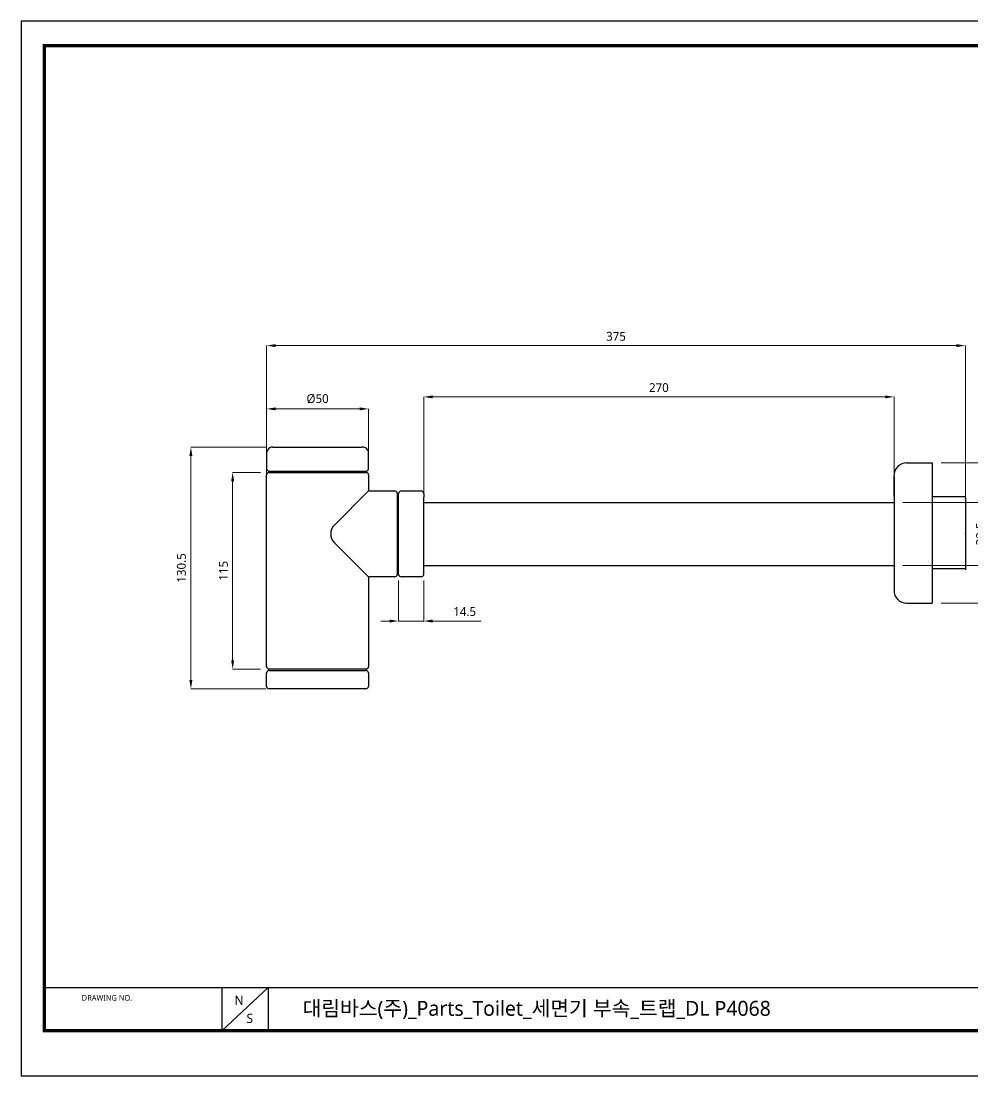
# Model space of a CAD drawing. Extents: x 0 to 651, y -547 to -70.
# Drawn here: x 0 to 430.6, y -546.9 to -69.9 of the extents above; entities that cross this region are included whole.
import ezdxf

# ---------------------------------------------------------------- set-up
doc = ezdxf.new("R2010")
doc.units = 0
doc.header["$LTSCALE"] = 10
doc.header["$MEASUREMENT"] = 0
doc.header["$PDMODE"] = 3
doc.header["$PDSIZE"] = -10
doc.layers.get('0').update_dxf_attribs({"linetype": 'CONTINUOUS'})
doc.layers.get('DEFPOINTS').update_dxf_attribs({"linetype": 'CONTINUOUS'})
doc.layers.add('PDF2_형상', color=7, linetype='CONTINUOUS')
doc.styles.add('Daelim Dimension', font='NanumGothic.ttf')
doc.dimstyles.new('DEFAULT', dxfattribs={"dimscale": 2, "dimtxt": 2, "dimasz": 2, "dimexe": 0, "dimexo": 2, "dimgap": 1, "dimtad": 1, "dimdec": 0, "dimzin": 9, "dimdsep": 46, "dimtxsty": 'Daelim Dimension', "dimcen": 0.5, "dimclrd": 5, "dimclre": 5, "dimclrt": 256, "dimadec": 1, "dimazin": 0, "dimtfac": 1, "dimtdec": 0, "dimtix": 1, "dimtmove": 0, "dimatfit": 3, "dimfxl": 0, "dimtolj": 1, "dimtzin": 1, "dimlwd": 9, "dimlwe": 9, "dimarcsym": 0})

# ---------------------------------------------------------------- blocks, each defined once
blk = doc.blocks.new('*D0')
at = {"color": 5, "linetype": 'ByBlock', "lineweight": 9, "ltscale": 0.5}
for p, q in [((416.16, -269.72), (455.57, -269.72)), ((455.57, -273.72), (455.57, -329.08)), ((416.16, -333.08), (455.57, -333.08))]:
    blk.add_line(p, q, dxfattribs=at)
at = {"color": 5, "ltscale": 0.5}
for points in [[(454.91, -273.72), (456.24, -273.72), (455.57, -269.72)], [(454.91, -329.08), (456.24, -329.08), (455.57, -333.08)]]:
    blk.add_solid(points, dxfattribs=at)
at = {"layer": 'DEFPOINTS', "color": 0, "ltscale": 0.5}
for p in [(412.16, -269.72), (412.16, -333.08), (455.57, -333.08)]:
    blk.add_point(p, dxfattribs=at)
at = {"ltscale": 0.5, "insert": (451.29, -301.4), "char_height": 4, "attachment_point": 5, "rotation": 90, "style": 'Daelim Dimension'}
blk.add_mtext('\\A1;66.5', dxfattribs=at)
blk = doc.blocks.new('*D1')
at = {"color": 5, "linetype": 'ByBlock', "lineweight": 9, "ltscale": 0.5}
for p, q in [((398.9, -287.55), (438.36, -287.55)), ((438.36, -291.55), (438.36, -312.01)), ((398.9, -316.01), (438.36, -316.01))]:
    blk.add_line(p, q, dxfattribs=at)
at = {"color": 5, "ltscale": 0.5}
for points in [[(437.7, -291.55), (439.03, -291.55), (438.36, -287.55)], [(437.7, -312.01), (439.03, -312.01), (438.36, -316.01)]]:
    blk.add_solid(points, dxfattribs=at)
at = {"layer": 'DEFPOINTS', "color": 0, "ltscale": 0.5}
for p in [(394.9, -287.55), (394.9, -316.01), (438.36, -316.01)]:
    blk.add_point(p, dxfattribs=at)
at = {"ltscale": 0.5, "insert": (434.08, -301.78), "char_height": 4, "attachment_point": 5, "rotation": 90, "style": 'Daelim Dimension'}
blk.add_mtext('\\A1;32.5', dxfattribs=at)
blk = doc.blocks.new('*D2')
at = {"color": 5, "linetype": 'ByBlock', "lineweight": 9, "ltscale": 0.5}
for p, q in [((111.09, -293.98), (111.09, -216.64)), ((115.09, -216.64), (423.15, -216.64)), ((427.15, -293.98), (427.15, -216.64))]:
    blk.add_line(p, q, dxfattribs=at)
at = {"color": 5, "ltscale": 0.5}
for points in [[(115.09, -215.98), (115.09, -217.31), (111.09, -216.64)], [(423.15, -215.98), (423.15, -217.31), (427.15, -216.64)]]:
    blk.add_solid(points, dxfattribs=at)
at = {"layer": 'DEFPOINTS', "color": 0, "ltscale": 0.5}
for p in [(427.15, -216.64), (111.09, -297.98), (427.15, -297.98)]:
    blk.add_point(p, dxfattribs=at)
at = {"ltscale": 0.5, "insert": (269.12, -212.46), "char_height": 4, "attachment_point": 5, "style": 'Daelim Dimension'}
blk.add_mtext('\\A1;375', dxfattribs=at)
blk = doc.blocks.new('*D3')
at = {"color": 5, "linetype": 'ByBlock', "lineweight": 9, "ltscale": 0.5}
for p, q in [((182.14, -283.55), (182.14, -239.83)), ((186.14, -239.83), (390.9, -239.83)), ((394.9, -283.55), (394.9, -239.83))]:
    blk.add_line(p, q, dxfattribs=at)
at = {"color": 5, "ltscale": 0.5}
for points in [[(186.14, -239.17), (186.14, -240.5), (182.14, -239.83)], [(390.9, -239.17), (390.9, -240.5), (394.9, -239.83)]]:
    blk.add_solid(points, dxfattribs=at)
at = {"layer": 'DEFPOINTS', "color": 0, "ltscale": 0.5}
for p in [(394.9, -239.83), (182.14, -287.55), (394.9, -287.55)]:
    blk.add_point(p, dxfattribs=at)
at = {"ltscale": 0.5, "insert": (288.52, -235.67), "char_height": 4, "attachment_point": 5, "style": 'Daelim Dimension'}
blk.add_mtext('\\A1;270', dxfattribs=at)
blk = doc.blocks.new('*D4')
at = {"color": 5, "linetype": 'ByBlock', "lineweight": 9, "ltscale": 0.5}
for p, q in [((111.09, -264.82), (111.09, -245.26)), ((115.09, -245.26), (153.19, -245.26)), ((157.19, -264.82), (157.19, -245.26))]:
    blk.add_line(p, q, dxfattribs=at)
at = {"color": 5, "ltscale": 0.5}
for points in [[(115.09, -244.59), (115.09, -245.92), (111.09, -245.26)], [(153.19, -244.59), (153.19, -245.92), (157.19, -245.26)]]:
    blk.add_solid(points, dxfattribs=at)
at = {"layer": 'DEFPOINTS', "color": 0, "ltscale": 0.5}
for p in [(157.19, -245.26), (111.09, -268.82), (157.19, -268.82)]:
    blk.add_point(p, dxfattribs=at)
at = {"ltscale": 0.5, "insert": (134.14, -240.7), "char_height": 4, "attachment_point": 5, "style": 'Daelim Dimension'}
blk.add_mtext('\\A1;%%C50', dxfattribs=at)
blk = doc.blocks.new('*D5')
at = {"color": 5, "linetype": 'ByBlock', "lineweight": 9, "ltscale": 0.5}
for p, q in [((110.79, -262.51), (76.81, -262.51)), ((76.81, -266.51), (76.81, -367.88)), ((110.79, -371.88), (76.81, -371.88))]:
    blk.add_line(p, q, dxfattribs=at)
at = {"color": 5, "ltscale": 0.5}
for points in [[(76.14, -266.51), (77.48, -266.51), (76.81, -262.51)], [(76.14, -367.88), (77.48, -367.88), (76.81, -371.88)]]:
    blk.add_solid(points, dxfattribs=at)
at = {"layer": 'DEFPOINTS', "color": 0, "ltscale": 0.5}
for p in [(114.79, -262.51), (76.81, -371.88), (114.79, -371.88)]:
    blk.add_point(p, dxfattribs=at)
at = {"ltscale": 0.5, "insert": (72.53, -317.19), "char_height": 4, "attachment_point": 5, "rotation": 90, "style": 'Daelim Dimension'}
blk.add_mtext('\\A1;130.5', dxfattribs=at)
blk = doc.blocks.new('*D6')
at = {"color": 5, "linetype": 'ByBlock', "lineweight": 9, "ltscale": 0.5}
for p, q in [((108.23, -273.99), (95.71, -273.99)), ((95.71, -277.99), (95.71, -358.96)), ((108.23, -362.96), (95.71, -362.96))]:
    blk.add_line(p, q, dxfattribs=at)
at = {"color": 5, "ltscale": 0.5}
for points in [[(95.04, -277.99), (96.38, -277.99), (95.71, -273.99)], [(95.04, -358.96), (96.38, -358.96), (95.71, -362.96)]]:
    blk.add_solid(points, dxfattribs=at)
at = {"layer": 'DEFPOINTS', "color": 0, "ltscale": 0.5}
for p in [(112.23, -273.99), (95.71, -362.96), (112.23, -362.96)]:
    blk.add_point(p, dxfattribs=at)
at = {"ltscale": 0.5, "insert": (91.55, -318.47), "char_height": 4, "attachment_point": 5, "rotation": 90, "style": 'Daelim Dimension'}
blk.add_mtext('\\A1;115', dxfattribs=at)
blk = doc.blocks.new('*D7')
at = {"color": 5, "linetype": 'ByBlock', "lineweight": 9, "ltscale": 0.5}
for p, q in [((170.75, -322.81), (170.75, -341.2)), ((182.14, -322.81), (182.14, -341.2)), ((166.75, -341.2), (162.75, -341.2)), ((170.75, -341.2), (182.14, -341.2)), ((186.14, -341.2), (208.09, -341.2))]:
    blk.add_line(p, q, dxfattribs=at)
at = {"color": 5, "ltscale": 0.5}
for points in [[(166.75, -340.54), (166.75, -341.87), (170.75, -341.2)], [(186.14, -340.54), (186.14, -341.87), (182.14, -341.2)]]:
    blk.add_solid(points, dxfattribs=at)
at = {"layer": 'DEFPOINTS', "color": 0, "ltscale": 0.5}
for p in [(170.75, -318.81), (182.14, -318.81), (182.14, -341.2)]:
    blk.add_point(p, dxfattribs=at)
at = {"ltscale": 0.5, "insert": (200.64, -336.95), "char_height": 4, "attachment_point": 5, "style": 'Daelim Dimension'}
blk.add_mtext('\\A1;14.5', dxfattribs=at)

msp = doc.modelspace()

# ---------------------------------------------------------------- linework, layer by layer
at = {"ltscale": 0.5}
for p, q in [((182.14, -320.09), (182.14, -285.18)), ((10.47, -526.47), (10.47, -526.47))]:
    msp.add_line(p, q, dxfattribs=at)
at = {"color": 5}
msp.add_line((10.47, -506.93), (534.66, -506.93), dxfattribs=at)
at = {"color": 5, "ltscale": 40}
for p, q in [((90.82, -506.93), (90.82, -526.55)), ((90.82, -506.93), (90.82, -526.55)), ((111.81, -506.93), (90.82, -526.55)), ((111.81, -506.93), (90.82, -526.55)), ((111.81, -506.93), (111.81, -526.55)), ((111.81, -506.93), (111.81, -526.55))]:
    msp.add_line(p, q, dxfattribs=at)
at = {"ltscale": 0.5}
msp.add_lwpolyline([(0, -546.9), (651, -546.9), (651, -69.9), (0, -69.9)], close=True, dxfattribs=at)
at = {"color": 5, "linetype": 'ByBlock', "lineweight": 200, "const_width": 1.5}
msp.add_lwpolyline([(10.47, -526.47), (640.47, -526.47), (640.47, -80.97), (10.47, -80.97)], close=True, dxfattribs=at)
at = {"layer": 'PDF2_형상', "lineweight": -3}
for points in [[(113.93, -262.51), (113.17, -262.6), (112.51, -262.89), (111.94, -263.36), (111.47, -263.93), (111.18, -264.6), (111.09, -265.36)], [(111.09, -265.36), (111.09, -272.28)], [(113.93, -262.51), (154.34, -262.51)], [(114.79, -262.51), (153.58, -262.51)], [(153.58, -262.51), (153.58, -262.41)], [(157.19, -265.36), (157.09, -264.6), (156.81, -263.93), (156.33, -263.36), (155.77, -262.89), (155.1, -262.6), (154.34, -262.51)], [(157.19, -272.28), (157.19, -265.36)], [(400.59, -269.72), (412.16, -269.72)], [(412.16, -269.72), (412.16, -333.08)], [(111.09, -272.28), (111.18, -272.75), (111.47, -273.04), (111.75, -273.32), (112.23, -273.42)], [(112.23, -273.99), (111.75, -274.08), (111.47, -274.37), (111.18, -274.65), (111.09, -275.13)], [(111.09, -361.82), (111.09, -275.13)], [(112.23, -273.42), (156.05, -273.42)], [(112.23, -273.99), (156.05, -273.99)], [(156.05, -273.42), (156.52, -273.32), (156.81, -273.04), (157.09, -272.75), (157.19, -272.28)], [(157.19, -275.13), (157.09, -274.65), (156.81, -274.37), (156.52, -274.08), (156.05, -273.99)], [(157.19, -275.13), (157.19, -282.33), (169.04, -282.33)], [(394.9, -284.8), (394.9, -275.41)], [(394.9, -276.07), (394.9, -327.39)], [(157.19, -282.33), (141.73, -297.8)], [(170.18, -283.47), (170.09, -283), (169.8, -282.71), (169.52, -282.43), (169.04, -282.33)], [(170.18, -283.47), (170.18, -320.09)], [(171.89, -282.33), (171.42, -282.43), (171.13, -282.71), (170.85, -283), (170.75, -283.47)], [(170.75, -320.09), (170.75, -283.47)], [(171.89, -282.33), (181, -282.33)], [(182.14, -283.47), (182.04, -283), (181.76, -282.71), (181.47, -282.43), (181, -282.33)], [(182.14, -283.47), (182.14, -285.18)], [(427.15, -285.09), (412.16, -285.09)], [(427.15, -285.46), (427.15, -318)], [(182.14, -287.55), (394.9, -287.55)], [(394.9, -287.55), (394.9, -327.77)], [(427.15, -301.69), (427.15, -301.59)], [(157.19, -321.23), (141.73, -305.76)], [(182.14, -316.01), (394.9, -316.01)], [(427.15, -317.62), (412.16, -317.62)], [(157.19, -321.23), (157.19, -361.82)], [(169.04, -321.23), (157.19, -321.23)], [(169.04, -321.23), (169.52, -321.13), (169.8, -320.85), (170.09, -320.56), (170.18, -320.09)], [(170.75, -320.09), (170.85, -320.56), (171.13, -320.85), (171.42, -321.13), (171.89, -321.23)], [(181, -321.23), (171.89, -321.23)], [(181, -321.23), (181.47, -321.13), (181.76, -320.85), (182.04, -320.56), (182.14, -320.09)], [(400.59, -333.08), (412.16, -333.08)], [(111.09, -362.01), (111.09, -361.82)], [(111.09, -361.82), (111.18, -362.3), (111.47, -362.58), (111.75, -362.87), (112.23, -362.96)], [(156.05, -362.96), (156.52, -362.87), (156.81, -362.58), (157.09, -362.3), (157.19, -361.82)], [(112.23, -363.53), (111.75, -363.63), (111.47, -363.91), (111.18, -364.2), (111.09, -364.67)], [(111.09, -370.74), (111.09, -364.67)], [(156.05, -362.96), (112.23, -362.96)], [(112.23, -363.53), (155.95, -363.53)], [(157.09, -364.67), (157, -364.2), (156.71, -363.91), (156.43, -363.63), (155.95, -363.53)], [(157.09, -364.67), (157.09, -370.74)], [(111.09, -370.74), (111.18, -371.21), (111.47, -371.5), (111.75, -371.78), (112.23, -371.88)], [(131.86, -371.88), (112.23, -371.88)], [(155.95, -371.88), (112.89, -371.88)], [(155.95, -371.88), (156.43, -371.78), (156.71, -371.5), (157, -371.21), (157.09, -370.74)]]:
    msp.add_lwpolyline(points, dxfattribs=at)
for centre, radius, start, end in [((400.54, -275.36), 5.64, 89.478, 180.522), ((145.62, -301.78), 5.57, 134.3097, 225.6903), ((400.54, -327.44), 5.64, 179.478, 270.522)]:
    msp.add_arc(centre, radius, start, end, dxfattribs=at)

# ---------------------------------------------------------------- texts
at = {"color": 5, "ltscale": 40, "style": 'Daelim Dimension'}
msp.add_text('DRAWING NO.', height=2.569, dxfattribs=at).set_placement((27.44, -512.86))
at = {"char_height": 4.2, "width": 5.8673, "attachment_point": 1, "style": 'Daelim Dimension'}
for s, insert in [('N', (96.53, -510.61)), ('S', (101.94, -518.78))]:
    msp.add_mtext(s, dxfattribs=dict(at, insert=insert))
at = {"color": 2, "insert": (127.34, -512.97), "char_height": 6.7566, "width": 305.0527, "attachment_point": 1, "style": 'Daelim Dimension'}
msp.add_mtext('대림바스(주)_Parts_Toilet_세면기 부속_트랩_DL P4068', dxfattribs=at)

# ---------------------------------------------------------------- dimensions: what is measured, and where the dimension line sits
at = {"ltscale": 0.5}
for base, p1, p2, text, picture, middle in [((427.15, -216.64), (111.09, -297.98), (427.15, -297.98), '375', '*D2', (269.12, -212.46)), ((394.9, -239.83), (182.14, -287.55), (394.9, -287.55), '270', '*D3', (288.52, -235.67)), ((157.19, -245.26), (111.09, -268.82), (157.19, -268.82), '%%C50', '*D4', (134.14, -240.7))]:
    dim = msp.add_linear_dim(base=base, p1=p1, p2=p2, text=text, dimstyle='DEFAULT', override={"dimdec": 1, "dimtdec": 1, "dimfxl": 1.25, "dimarcsym": 1}, dxfattribs=at)
    dim.commit()
    dim.dimension.update_dxf_attribs({"geometry": picture, "text_midpoint": middle})
for base, p1, p2, text, picture, middle in [((76.81, -371.88), (114.79, -262.51), (114.79, -371.88), '130.5', '*D5', (72.53, -317.19)), ((455.57, -333.08), (412.16, -269.72), (412.16, -333.08), '66.5', '*D0', (451.29, -301.4)), ((95.71, -362.96), (112.23, -273.99), (112.23, -362.96), '115', '*D6', (91.55, -318.47))]:
    dim = msp.add_linear_dim(base=base, p1=p1, p2=p2, angle=90, text=text, dimstyle='DEFAULT', override={"dimdec": 1, "dimtdec": 1, "dimfxl": 1.25, "dimarcsym": 1}, dxfattribs=at)
    dim.commit()
    dim.dimension.update_dxf_attribs({"geometry": picture, "text_midpoint": middle})
dim = msp.add_aligned_dim(p1=(394.9, -287.55), p2=(394.9, -316.01), distance=43.47, text='32.5', dimstyle='DEFAULT', override={"dimdec": 1, "dimtdec": 1, "dimfxl": 1.25, "dimarcsym": 1}, dxfattribs=at)
dim.commit()
dim.dimension.update_dxf_attribs({"geometry": '*D1', "text_midpoint": (434.08, -301.78)})
dim = msp.add_linear_dim(base=(182.14, -341.2), p1=(170.75, -318.81), p2=(182.14, -318.81), text='14.5', dimstyle='DEFAULT', override={"dimdec": 1, "dimtdec": 1, "dimfxl": 1.25, "dimarcsym": 1}, dxfattribs=at)
dim.commit()
dim.dimension.update_dxf_attribs({"geometry": '*D7', "text_midpoint": (200.64, -341.2), "dimtype": 128})

doc.saveas('drawing.dxf')
